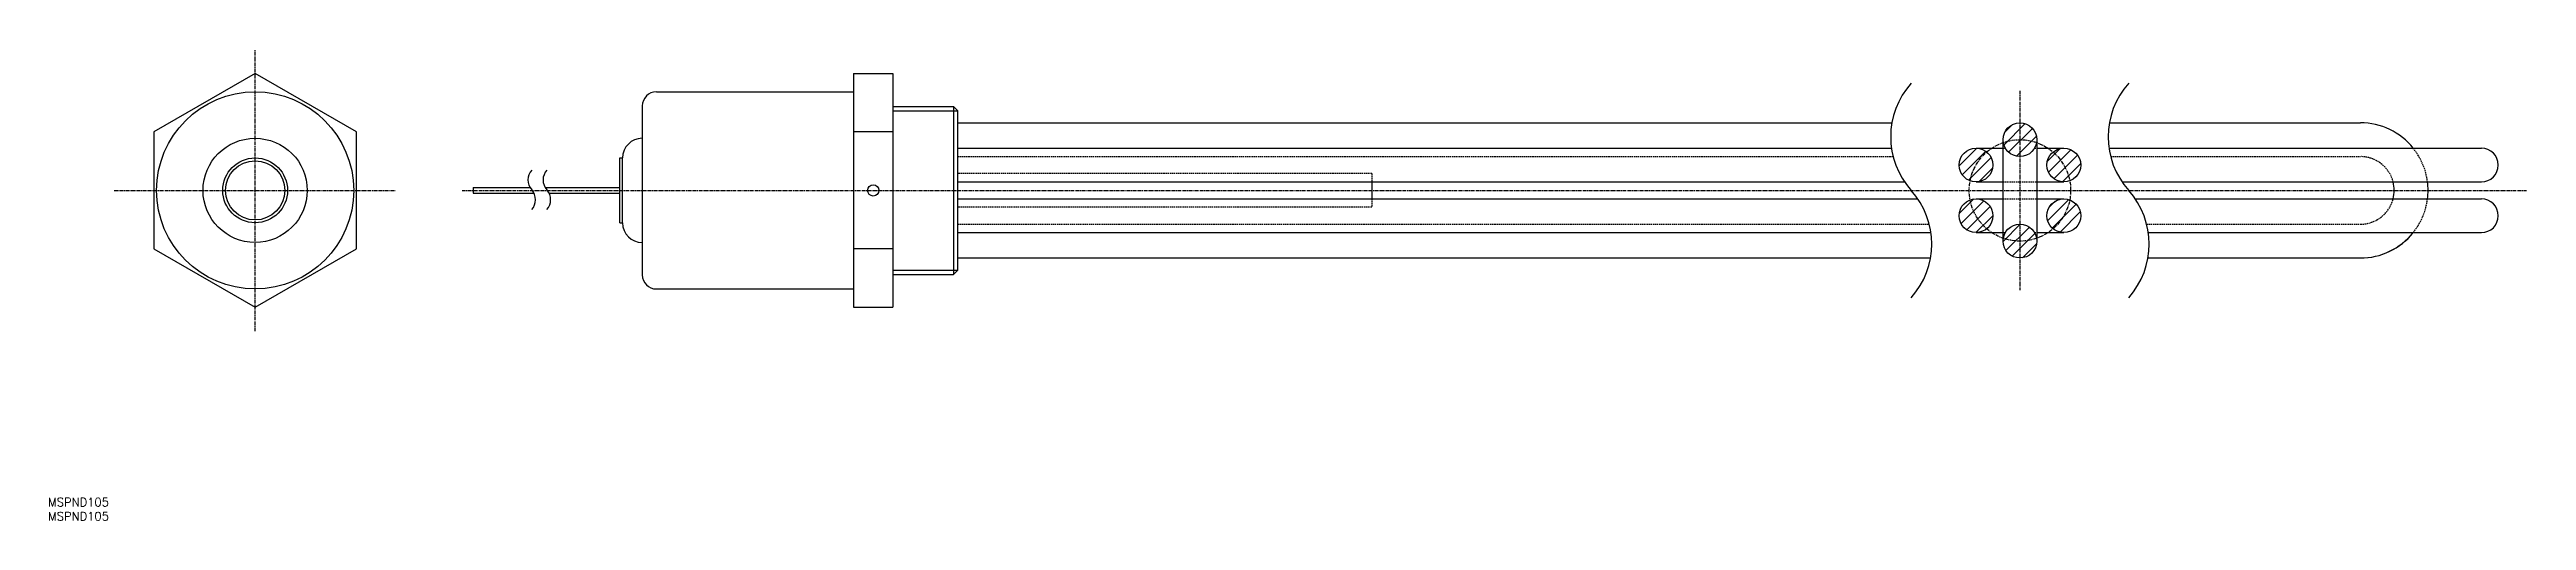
# Model space of a CAD drawing. Extents: x 1 to 880, y 0 to 167.
import ezdxf

# ---------------------------------------------------------------- set-up
doc = ezdxf.new("R2010")
doc.units = 0
doc.linetypes.add('CENTER', pattern=[2, 1.25, -0.25, 0.25, -0.25])
doc.linetypes.add('DASHED', pattern=[0.75, 0.5, -0.25])
doc.layers.get('0').update_dxf_attribs({"linetype": 'CONTINUOUS'})
doc.layers.add('CENTER', color=1, linetype='CENTER')
doc.styles.get("Standard").update_dxf_attribs({"font": 'txt.shx'})

# ---------------------------------------------------------------- blocks, each defined once
blk = doc.blocks.new('*U8')
at = {"color": 7, "linetype": 'CONTINUOUS'}
blk.add_text('MSPND105', height=3, dxfattribs=at).set_placement((0, 0))
blk = doc.blocks.new('*U9')
at = {"color": 7, "linetype": 'CONTINUOUS'}
blk.add_text('MSPND105', height=3, dxfattribs=at).set_placement((0, 5))

msp = doc.modelspace()

# ---------------------------------------------------------------- linework, layer by layer
at = {"color": 7, "linetype": 'CONTINUOUS'}
for p, q in [((73.52, 158.67), (37.57, 137.92)), ((109.47, 137.92), (73.52, 158.67)), ((285.98, 158.67), (299.98, 158.67)), ((285.98, 158.67), (285.98, 75.67)), ((299.98, 158.67), (299.98, 75.67)), ((215.98, 152.17), (285.98, 152.17)), ((210.98, 147.17), (210.98, 87.17)), ((299.98, 146.97), (321.48, 146.97)), ((321.48, 146.97), (322.98, 145.47)), ((321.48, 146.97), (321.48, 87.37)), ((322.98, 88.87), (322.98, 145.47)), ((322.98, 141.17), (654.67, 141.17)), ((731.89, 141.17), (820.39, 141.17)), ((820.39, 141.17), (821.03, 141.17)), ((37.57, 137.92), (37.57, 96.42)), ((109.47, 96.42), (109.47, 137.92)), ((299.98, 137.92), (285.98, 137.92)), ((322.98, 132.17), (654.52, 132.17)), ((684.53, 132.17), (694.12, 132.17)), ((694.12, 99.17), (694.12, 135.17)), ((706.12, 135.17), (706.12, 99.17)), ((706.12, 132.17), (715.71, 132.17)), ((731.75, 132.17), (863.98, 132.17)), ((202.98, 128.67), (203.98, 128.67)), ((202.98, 105.67), (202.98, 128.67)), ((203.98, 105.67), (203.98, 128.67)), ((150.98, 118.17), (171.11, 118.17)), ((150.98, 118.17), (150.98, 116.17)), ((150.98, 116.17), (172.51, 116.17)), ((176.51, 118.17), (202.98, 118.17)), ((177.9, 116.17), (202.98, 116.17)), ((322.98, 120.17), (659.17, 120.17)), ((469.98, 120.17), (469.98, 114.17)), ((684.53, 120.17), (694.12, 120.17)), ((706.12, 120.17), (715.71, 120.17)), ((736.39, 120.17), (863.98, 120.17)), ((202.98, 105.67), (203.98, 105.67)), ((322.98, 114.17), (663.85, 114.17)), ((684.53, 114.17), (694.12, 114.17)), ((706.12, 114.17), (715.71, 114.17)), ((741.08, 114.17), (863.98, 114.17)), ((322.98, 102.17), (668.5, 102.17)), ((684.53, 102.17), (694.12, 102.17)), ((706.12, 102.17), (715.71, 102.17)), ((745.72, 102.17), (863.98, 102.17)), ((37.57, 96.42), (73.52, 75.67)), ((73.52, 75.67), (109.47, 96.42)), ((299.98, 96.42), (285.98, 96.42)), ((321.48, 87.37), (322.98, 88.87)), ((322.98, 93.17), (668.35, 93.17)), ((745.58, 93.17), (821.03, 93.17)), ((215.98, 82.17), (285.98, 82.17)), ((299.98, 87.37), (321.48, 87.37)), ((285.98, 75.67), (299.98, 75.67))]:
    msp.add_line(p, q, dxfattribs=at)
at = {"color": 3, "linetype": 'CONTINUOUS'}
for p, q in [((299.98, 145.47), (322.98, 145.47)), ((694.42, 133.28), (702.01, 140.87)), ((678.54, 125.88), (684.82, 132.16)), ((694.76, 137.86), (697.43, 140.53)), ((696.1, 130.72), (704.57, 139.19)), ((698.92, 129.29), (706, 136.37)), ((709.86, 127.51), (714.37, 132.02)), ((679.62, 122.72), (687.98, 131.08)), ((681.91, 120.77), (689.93, 128.79)), ((685.66, 120.28), (690.43, 125.04)), ((710.26, 123.66), (718.22, 131.62)), ((712.17, 121.33), (720.55, 129.71)), ((715.27, 120.19), (721.69, 126.61)), ((678.59, 108.96), (683.74, 114.12)), ((679.23, 105.36), (687.34, 113.47)), ((681.25, 103.14), (689.56, 111.45)), ((684.52, 102.17), (690.53, 108.18)), ((709.97, 106.41), (717.47, 113.9)), ((710.54, 111.22), (712.66, 113.34)), ((711.6, 103.79), (720.08, 112.28)), ((714.37, 102.32), (721.56, 109.51)), ((694.12, 99.04), (700.25, 105.17)), ((695.14, 95.82), (703.47, 104.15)), ((697.39, 93.83), (705.46, 101.9)), ((701.05, 93.24), (706.05, 98.24)), ((299.98, 88.87), (322.98, 88.87))]:
    msp.add_line(p, q, dxfattribs=at)
at = {"color": 3, "linetype": 'DASHED'}
for p, q in [((694.12, 132.17), (694.93, 132.17)), ((705.32, 132.17), (706.12, 132.17)), ((322.98, 129.17), (655.12, 129.17)), ((469.98, 123.17), (322.98, 123.17)), ((469.98, 123.17), (469.98, 120.17)), ((732.34, 129.17), (821.03, 129.17)), ((694.12, 120.17), (706.12, 120.17)), ((469.98, 111.17), (322.98, 111.17)), ((469.98, 114.17), (469.98, 111.17)), ((694.12, 114.17), (706.12, 114.17)), ((322.98, 105.17), (667.9, 105.17)), ((694.12, 102.17), (694.93, 102.17)), ((705.32, 102.17), (706.12, 102.17)), ((745.13, 105.17), (821.03, 105.17))]:
    msp.add_line(p, q, dxfattribs=at)
at = {"color": 7, "linetype": 'CONTINUOUS'}
for centre, radius in [((73.52, 117.17), 35), ((700.12, 135.17), 6), ((73.52, 117.17), 18.5), ((684.53, 126.17), 6), ((715.71, 126.17), 6), ((73.52, 117.17), 11.5), ((73.52, 117.17), 10.5), ((292.98, 117.17), 2), ((684.53, 108.17), 6), ((715.71, 108.17), 6), ((700.12, 99.17), 6)]:
    msp.add_circle(centre, radius, dxfattribs=at)
for centre, radius, start, end in [((215.98, 147.17), 5, 90, 180), ((682.8, 136.21), 28.57, 138.19, 221.81), ((760.03, 136.21), 28.57, 138.19, 221.81), ((821.03, 117.17), 24, 38.6822, 90), ((210.98, 128.67), 7, 90, 180), ((863.98, 126.17), 6, 270, 90), ((175.63, 120.88), 5.27, 138.19, 221.81), ((181.02, 120.88), 5.27, 138.19, 221.81), ((167.78, 113.86), 5.27, 318.19, 41.81), ((173.17, 113.86), 5.27, 318.19, 41.81), ((640.22, 98.12), 28.57, 318.19, 41.81), ((717.44, 98.12), 28.57, 318.19, 41.81), ((821.03, 117.17), 12, 345.522, 14.478), ((821.03, 117.17), 24, 352.819, 7.181), ((210.98, 105.67), 7, 180, 270), ((863.98, 108.17), 6, 270, 90), ((820.98, 117.17), 24, 270, 321.318), ((821.03, 117.17), 24, 270, 321.318), ((215.98, 87.17), 5, 180, 270)]:
    msp.add_arc(centre, radius, start, end, dxfattribs=at)
at = {"color": 3, "linetype": 'DASHED'}
for radius, start, end in [(24, 7.18076, 38.6822), (12, 14.4775, 90), (12, 270, 345.522), (24, 321.318, 352.819)]:
    msp.add_arc((821.03, 117.17), radius, start, end, dxfattribs=at)
at = {"layer": 'CENTER', "color": 1, "linetype": 'CENTER'}
for p, q in [((73.52, 67.17), (73.52, 167.17)), ((700.12, 152.54), (700.12, 81.79)), ((23.52, 117.17), (123.52, 117.17)), ((147, 117.17), (879.98, 117.17))]:
    msp.add_line(p, q, dxfattribs=at)
msp.add_circle((700.12, 117.17), 18, dxfattribs=at)

# ---------------------------------------------------------------- block references
at = {"color": 7, "linetype": 'CONTINUOUS'}
for name in ['*U9', '*U8']:
    msp.add_blockref(name, (0, 0), dxfattribs=at)

doc.saveas('drawing.dxf')
